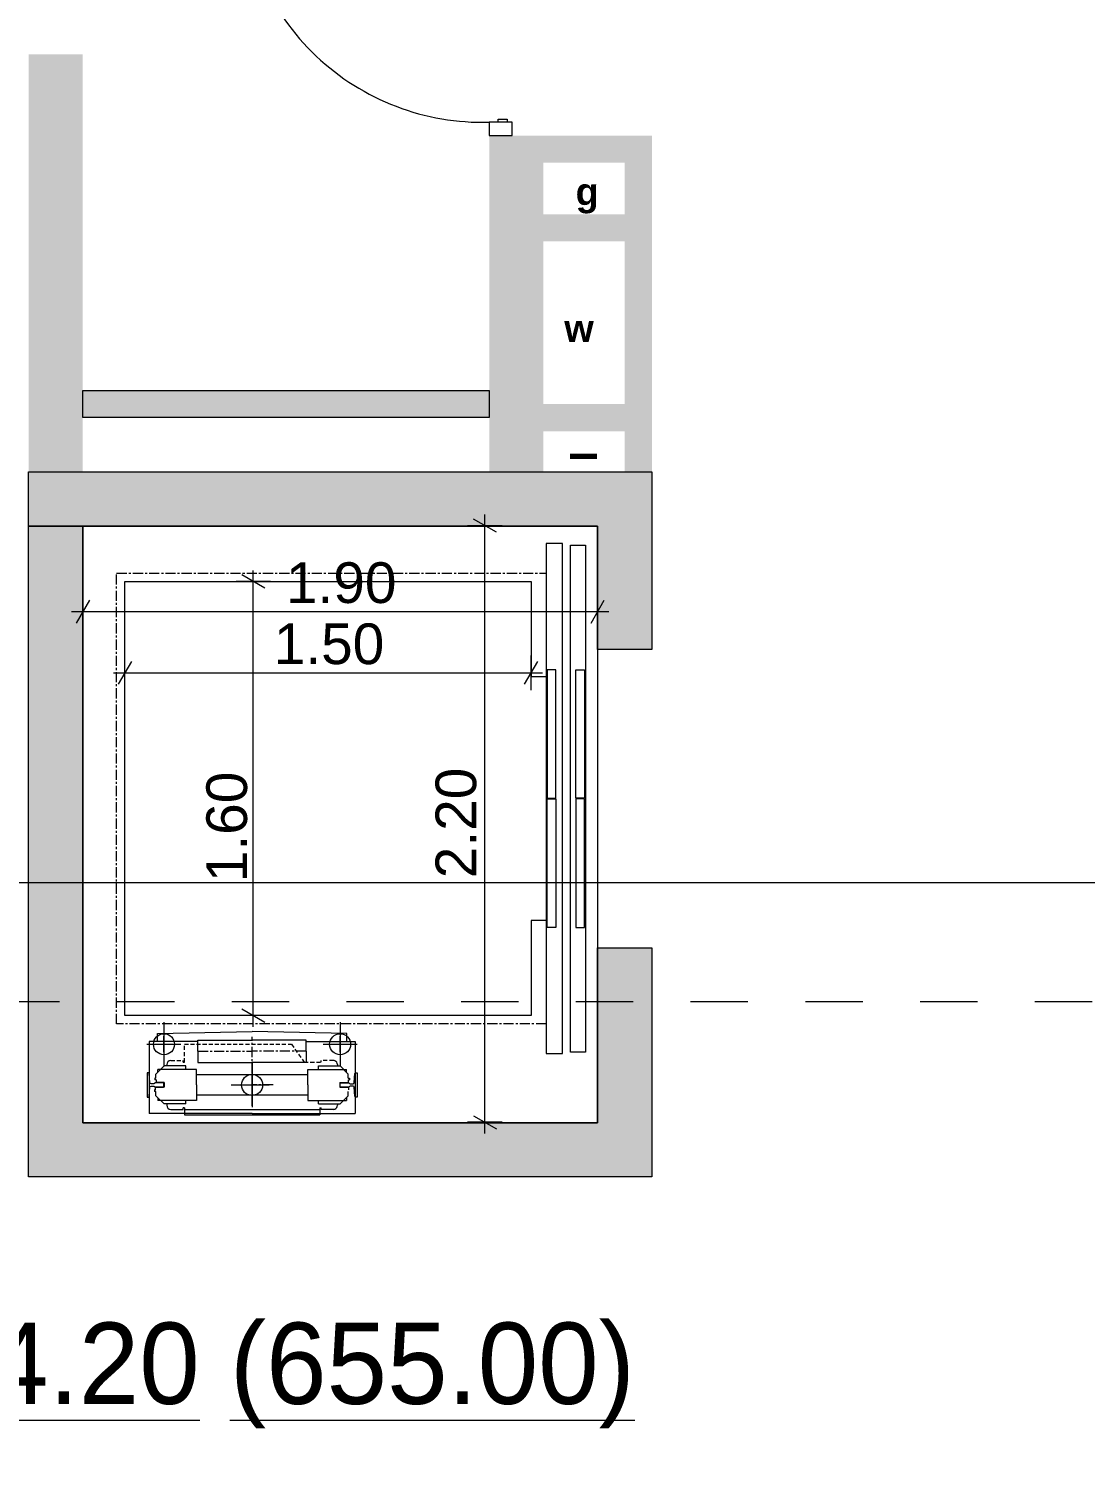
# Model space of a CAD drawing. Header units: millimetres. Extents: x 475159934 to 476245151, y 4620917055 to 4621447368.
# Drawn here: x 475264624 to 475268524, y 4621054556 to 4621059821 of the extents above; entities that cross this region are included whole.
import ezdxf

# ---------------------------------------------------------------- set-up
doc = ezdxf.new("R2010")
doc.units = ezdxf.units.MM
doc.header["$MEASUREMENT"] = 0
doc.set_wipeout_variables(frame=1)
for name, pattern in [('CENTER', [25400, 15875, -3175, 3175, -3175]), ('CENTERX2', [60, 37.5, -7.5, 7.5, -7.5]), ('Dashed', [423.333333, 211.666667, -211.666667]), ('DASHEDX2', [22.5, 15, -7.5]), ('PHANTOMX2', [75, 37.5, -7.5, 7.5, -7.5, 7.5, -7.5]), ('Wipeout_Contour', [1000, 0, -1000])]:
    doc.linetypes.add(name, pattern=pattern)
for name, color, linetype, lineweight in [('2D Drafting - General_Pen_No__1_Pen_No__7_Pen_No__7', 7, 'Continuous', 0), ('2D Drafting - General_Pen_No__250_Pen_No__7_Pen_No__7', 7, 'Continuous', 0), ('Doors_Pen_No__7_Pen_No__7_Pen_No__7', 7, 'Continuous', 0), ('New_._Pen_No__1', 1, 'Continuous', 0), ('New_0_Pen_No__250', 7, 'Continuous', 0), ('New_23-DOOR_Pen_No__250', 7, 'Continuous', 0), ('New_2D Drafting - General_Pen_No__250_Pen_No__7_Pen_No__154', 154, 'Continuous', 0), ('New_2D Drafting - General_Pen_No__250_Pen_No__7_Pen_No__250', 7, 'Continuous', 0), ('New_2D Drafting - General_Pen_No__250_Pen_No__7_Pen_No__7', 7, 'Continuous', 0), ('New_2D Drafting - General_Pen_No__30_Pen_No__9_Pen_No__9_Pen_No__4', 7, 'Continuous', 0), ('New_2D Drafting - General_Pen_No__30_Pen_No__9_Pen_No__9_Pen_No__7', 7, 'Continuous', 0), ('New_31-TM_Pen_No__250', 7, 'Continuous', 0), ('New_51-CENTER-LINE_Pen_No__250', 7, 'Continuous', 0), ('New_CAR RAIL_Pen_No__250', 7, 'Continuous', 0), ('New_shenobebi_Pen_No__1', 1, 'Continuous', 0), ('New_shenobebi_Pen_No__7', 7, 'Continuous', 0), ('zoma_Pen_No__142', 142, 'Continuous', 0), ('zoma_Pen_No__5_Pen_No__5', 5, 'Continuous', 0)]:
    doc.layers.add(name, color=color, linetype=linetype, lineweight=lineweight)
doc.layers.add('zoma', color=7, linetype='Continuous')
doc.styles.add('GENERATED_STYLE_3', font='arial.ttf')
doc.styles.add('GENERATED_STYLE_6', font='avaza.ttf')
doc.styles.add('GENERATED_STYLE_8', font='arialbd.ttf')
doc.dimstyles.new('GENERATED_STYLE__24', dxfattribs={"dimtxt": 150, "dimasz": 64.421331, "dimexe": 0.18, "dimexo": 3, "dimgap": 0, "dimtad": 1, "dimlfac": 0.001, "dimzin": 0, "dimdsep": 46, "dimtxsty": 'GENERATED_STYLE_3', "dimblk": 'ARROWHEAD_2', "dimblk1": 'ARROWHEAD_2', "dimblk2": 'ARROWHEAD_2', "dimcen": 0.09, "dimclrd": 142, "dimclre": 142, "dimclrt": 142, "dimadec": 0, "dimazin": 0, "dimtfac": 1, "dimtdec": 4, "dimtmove": 2, "dimatfit": 3, "dimfxl": 1, "dimtolj": 1, "dimtzin": 0, "dimarcsym": 0})
doc.dimstyles.new('GENERATED_STYLE__25', dxfattribs={"dimtxt": 150, "dimasz": 64.421331, "dimexe": 0.18, "dimexo": 3, "dimgap": 0, "dimtad": 1, "dimtih": 1, "dimtoh": 1, "dimlfac": 0.001, "dimzin": 0, "dimdsep": 46, "dimtxsty": 'GENERATED_STYLE_3', "dimblk": 'ARROWHEAD_2', "dimblk1": 'ARROWHEAD_2', "dimblk2": 'ARROWHEAD_2', "dimcen": 0.09, "dimclrd": 142, "dimclre": 142, "dimclrt": 142, "dimadec": 0, "dimazin": 0, "dimtfac": 1, "dimtdec": 4, "dimtmove": 0, "dimatfit": 3, "dimfxl": 1, "dimtolj": 1, "dimtzin": 0, "dimarcsym": 0})
doc.dimstyles.new('GENERATED_STYLE__3', dxfattribs={"dimtxt": 200, "dimasz": 64.421331, "dimexe": 0.18, "dimexo": 3, "dimgap": 0, "dimtad": 1, "dimtih": 1, "dimtoh": 1, "dimlfac": 0.001, "dimzin": 0, "dimdsep": 46, "dimtxsty": 'GENERATED_STYLE_3', "dimblk": 'ARROWHEAD_2', "dimblk1": 'ARROWHEAD_2', "dimblk2": 'ARROWHEAD_2', "dimcen": 0.09, "dimclrd": 142, "dimclre": 142, "dimclrt": 142, "dimadec": 0, "dimazin": 0, "dimtfac": 1, "dimtdec": 4, "dimtmove": 0, "dimatfit": 3, "dimfxl": 1, "dimtolj": 1, "dimtzin": 0, "dimarcsym": 0})
doc.dimstyles.new('GENERATED_STYLE__5', dxfattribs={"dimtxt": 150, "dimasz": 64.421331, "dimexe": 0.18, "dimexo": 3, "dimgap": 0, "dimtad": 1, "dimlfac": 0.001, "dimzin": 0, "dimdsep": 46, "dimtxsty": 'GENERATED_STYLE_3', "dimblk": 'ARROWHEAD_2', "dimblk1": 'ARROWHEAD_2', "dimblk2": 'ARROWHEAD_2', "dimcen": 0.09, "dimclrd": 142, "dimclre": 142, "dimclrt": 142, "dimadec": 0, "dimazin": 0, "dimtfac": 1, "dimtdec": 4, "dimtmove": 0, "dimatfit": 3, "dimfxl": 1, "dimtolj": 1, "dimtzin": 0, "dimarcsym": 0})
doc.dimstyles.new('GENERATED_STYLE__6', dxfattribs={"dimtxt": 200, "dimasz": 64.421331, "dimexe": 0.18, "dimexo": 3, "dimgap": 0, "dimtad": 1, "dimlfac": 0.001, "dimzin": 0, "dimdsep": 46, "dimtxsty": 'GENERATED_STYLE_3', "dimblk": 'ARROWHEAD_2', "dimblk1": 'ARROWHEAD_2', "dimblk2": 'ARROWHEAD_2', "dimcen": 0.09, "dimclrd": 142, "dimclre": 142, "dimclrt": 142, "dimadec": 0, "dimazin": 0, "dimtfac": 1, "dimtdec": 4, "dimtmove": 0, "dimatfit": 3, "dimfxl": 1, "dimtolj": 1, "dimtzin": 0, "dimarcsym": 0})

# ---------------------------------------------------------------- blocks, each defined once
blk = doc.blocks.new('*D715', base_point=(475826095.8, 4621095193.2))
at = {"layer": 'zoma_Pen_No__142', "color": 142, "linetype": 'Continuous', "lineweight": 0, "transparency": 16777216}
for p, q in [((475261948.8, 4621039807.2), (475261899.9, 4621039722.4)), ((475261924.3, 4621039701.2), (475261924.3, 4621039828.4)), ((475268448.8, 4621039807.2), (475268399.9, 4621039722.4)), ((475268424.3, 4621039701.2), (475268424.3, 4621039828.4)), ((475261924.3, 4621039764.8), (475268424.3, 4621039764.8))]:
    blk.add_line(p, q, dxfattribs=at)
at = {"layer": 'zoma_Pen_No__142', "color": 142, "lineweight": 0, "transparency": 16777216, "char_height": 200, "attachment_point": 7, "style": 'GENERATED_STYLE_3'}
for s, insert in [('\\A1;{\\pql;\\fArial|b0|i0|c204|p0;\\W1.000000;6.50}', (475264907.4, 4621039804.8)), ('\\A1;{\\pql;\\fArial|b0|i0|c204|p0;\\W1.000000;0.40}', (475267866, 4621039804.8))]:
    blk.add_mtext(s, dxfattribs=dict(at, insert=insert))
blk = doc.blocks.new('ARROWHEAD_2')
at = {"color": 0, "linetype": 'Continuous', "lineweight": 0}
for p, q in [((0, 0), (-1, 0)), ((-0.378, -0.655), (0.378, 0.655))]:
    blk.add_line(p, q, dxfattribs=at)
blk = doc.blocks.new('*D716', base_point=(475826095.8, 4621095193.2))
at = {"layer": 'zoma_Pen_No__142', "color": 142, "linetype": 'Continuous', "lineweight": 0, "transparency": 16777216}
for p, q in [((475268448.8, 4621039807.2), (475268399.9, 4621039722.4)), ((475268424.3, 4621039701.2), (475268424.3, 4621039828.4)), ((475268848.8, 4621039807.2), (475268799.9, 4621039722.4)), ((475268824.3, 4621039701.2), (475268824.3, 4621039828.4)), ((475268424.3, 4621039764.8), (475268824.3, 4621039764.8))]:
    blk.add_line(p, q, dxfattribs=at)
blk = doc.blocks.new('*D731', base_point=(475826095.8, 4621095193.2))
at = {"layer": 'zoma_Pen_No__142', "color": 142, "linetype": 'Continuous', "lineweight": 0, "transparency": 16777216}
for p, q in [((475300034.2, 4621061002.2), (475299949.4, 4621061051.2)), ((475299991.8, 4621061026.7), (475299991.8, 4621061068.1)), ((475300055.4, 4621061026.7), (475299928.2, 4621061026.7)), ((475299991.8, 4621041672.1), (475299991.8, 4621061026.7)), ((475299949.4, 4621041696.5), (475300034.2, 4621041647.6)), ((475300055.4, 4621041672.1), (475299928.2, 4621041672.1)), ((475299991.8, 4621041630.6), (475299991.8, 4621041672.1))]:
    blk.add_line(p, q, dxfattribs=at)
at = {"layer": 'zoma_Pen_No__142', "color": 142, "lineweight": 0, "transparency": 16777216, "insert": (475299951.8, 4621051006.2), "char_height": 200, "attachment_point": 7, "rotation": 90, "style": 'GENERATED_STYLE_3'}
blk.add_mtext('\\A1;{\\pql;\\fArial|b0|i0|c204|p0;\\W1.000000;19.35}', dxfattribs=at)
blk = doc.blocks.new('*D757', base_point=(475826095.8, 4621095193.2))
at = {"layer": 'zoma_Pen_No__142', "color": 142, "linetype": 'Continuous', "lineweight": 0, "transparency": 16777216}
for p, q in [((475261943.8, 4621063231.9), (475261894.9, 4621063147.1)), ((475261919.4, 4621063125.9), (475261919.4, 4621063253.1)), ((475268443.8, 4621063231.9), (475268394.9, 4621063147.1)), ((475268419.4, 4621063125.9), (475268419.4, 4621063253.1)), ((475261919.4, 4621063189.5), (475268419.4, 4621063189.5))]:
    blk.add_line(p, q, dxfattribs=at)
at = {"layer": 'zoma_Pen_No__142', "color": 142, "lineweight": 0, "transparency": 16777216, "char_height": 200, "attachment_point": 7, "style": 'GENERATED_STYLE_3'}
for s, insert in [('\\A1;{\\pql;\\fArial|b0|i0|c204|p0;\\W1.000000;6.50}', (475264902.4, 4621063229.5)), ('\\A1;{\\pql;\\fArial|b0|i0|c204|p0;\\W1.000000;0.40}', (475267861, 4621063229.5))]:
    blk.add_mtext(s, dxfattribs=dict(at, insert=insert))
blk = doc.blocks.new('*D758', base_point=(475826095.8, 4621095193.2))
at = {"layer": 'zoma_Pen_No__142', "color": 142, "linetype": 'Continuous', "lineweight": 0, "transparency": 16777216}
for p, q in [((475268443.8, 4621063231.9), (475268394.9, 4621063147.1)), ((475268419.4, 4621063125.9), (475268419.4, 4621063253.1)), ((475268843.8, 4621063231.9), (475268794.9, 4621063147.1)), ((475268819.4, 4621063125.9), (475268819.4, 4621063253.1)), ((475268419.4, 4621063189.5), (475268819.4, 4621063189.5))]:
    blk.add_line(p, q, dxfattribs=at)
blk = doc.blocks.new('*D2015', base_point=(475826095.8, 4621095193.2))
at = {"layer": 'zoma_Pen_No__142', "color": 142, "linetype": 'Continuous', "lineweight": 0, "transparency": 16777216}
for p, q in [((475265496, 4621057757.5), (475265411.2, 4621057806.4)), ((475265453.6, 4621057781.9), (475265453.6, 4621057823.4)), ((475265517.2, 4621057781.9), (475265390, 4621057781.9)), ((475265453.6, 4621056181.9), (475265453.6, 4621057781.9)), ((475265411.2, 4621056206.4), (475265496, 4621056157.5)), ((475265517.2, 4621056181.9), (475265390, 4621056181.9)), ((475265453.6, 4621056140.5), (475265453.6, 4621056181.9))]:
    blk.add_line(p, q, dxfattribs=at)
at = {"layer": 'zoma_Pen_No__142', "color": 142, "lineweight": 0, "transparency": 16777216, "insert": (475265432.6, 4621056673.3), "char_height": 150, "attachment_point": 7, "rotation": 90, "style": 'GENERATED_STYLE_3'}
blk.add_mtext('\\A1;{\\pql;\\fArial|b0|i0|c204|p0;\\W1.000000;1.60}', dxfattribs=at)
blk = doc.blocks.new('*D2016', base_point=(475826095.8, 4621095193.2))
at = {"layer": 'zoma_Pen_No__142', "color": 142, "linetype": 'Continuous', "lineweight": 0, "transparency": 16777216}
for p, q in [((475265003.8, 4621057487.9), (475264954.9, 4621057403.2)), ((475264979.4, 4621057382), (475264979.4, 4621057509.1)), ((475266454.9, 4621057403.2), (475266503.8, 4621057487.9)), ((475266479.4, 4621057382), (475266479.4, 4621057509.1)), ((475264937.9, 4621057445.5), (475264979.4, 4621057445.5)), ((475264979.4, 4621057445.5), (475266479.4, 4621057445.5)), ((475266479.4, 4621057445.5), (475266520.8, 4621057445.5))]:
    blk.add_line(p, q, dxfattribs=at)
at = {"layer": 'zoma_Pen_No__142', "color": 142, "lineweight": 0, "transparency": 16777216, "insert": (475265529.2, 4621057475.5), "char_height": 150, "attachment_point": 7, "style": 'GENERATED_STYLE_3'}
blk.add_mtext('\\A1;{\\pql;\\fArial|b0|i0|c204|p0;\\W1.000000;1.50}', dxfattribs=at)
blk = doc.blocks.new('*D2017', base_point=(475826095.8, 4621095193.2))
at = {"layer": 'zoma_Pen_No__142', "color": 142, "linetype": 'Continuous', "lineweight": 0, "transparency": 16777216}
for p, q in [((475266350.7, 4621057963.7), (475266265.9, 4621058012.7)), ((475266308.3, 4621057988.2), (475266308.3, 4621058029.6)), ((475266371.9, 4621057988.2), (475266244.7, 4621057988.2)), ((475266308.3, 4621055788.2), (475266308.3, 4621057988.2)), ((475266371.9, 4621055788.2), (475266244.7, 4621055788.2)), ((475266265.9, 4621055812.7), (475266350.7, 4621055763.7)), ((475266308.3, 4621055746.7), (475266308.3, 4621055788.2))]:
    blk.add_line(p, q, dxfattribs=at)
at = {"layer": 'zoma_Pen_No__142', "color": 142, "lineweight": 0, "transparency": 16777216, "insert": (475266278.3, 4621056688), "char_height": 150, "attachment_point": 7, "rotation": 90, "style": 'GENERATED_STYLE_3'}
blk.add_mtext('\\A1;{\\pql;\\fArial|b0|i0|c204|p0;\\W1.000000;2.20}', dxfattribs=at)
blk = doc.blocks.new('*D2022', base_point=(475826095.8, 4621095193.2))
at = {"layer": 'zoma_Pen_No__142', "color": 142, "linetype": 'Continuous', "lineweight": 0, "transparency": 16777216}
for p, q in [((475264824.4, 4621057734.6), (475264824.4, 4621057607.5)), ((475266724.4, 4621057734.6), (475266724.4, 4621057607.5)), ((475264848.8, 4621057713.4), (475264799.9, 4621057628.7)), ((475266699.9, 4621057628.7), (475266748.8, 4621057713.4)), ((475264824.4, 4621057671), (475264782.9, 4621057671)), ((475266724.4, 4621057671), (475264824.4, 4621057671)), ((475266765.8, 4621057671), (475266724.4, 4621057671))]:
    blk.add_line(p, q, dxfattribs=at)
at = {"layer": 'zoma_Pen_No__142', "color": 142, "lineweight": 0, "transparency": 16777216, "insert": (475265574.2, 4621057701), "char_height": 150, "attachment_point": 7, "style": 'GENERATED_STYLE_3'}
blk.add_mtext('\\A1;{\\pql;\\fArial|b0|i0|c204|p0;\\W1.000000;1.90}', dxfattribs=at)

msp = doc.modelspace()

# ---------------------------------------------------------------- hatches: boundary and pattern name
at = {"layer": '2D Drafting - General_Pen_No__250_Pen_No__7_Pen_No__7', "linetype": 'Continuous', "lineweight": 0}
for points in [[(475264824.343, 4621059726.653), (475264824.343, 4621058186.621), (475264624.343, 4621058186.621), (475264624.343, 4621059726.653)], [(475266324.349, 4621059426.653), (475266524.35, 4621059426.653), (475266524.35, 4621058186.621), (475266324.349, 4621058186.621)]]:
    msp.add_hatch(color=7, dxfattribs=at).paths.add_polyline_path(points)
at = {"layer": 'New_2D Drafting - General_Pen_No__250_Pen_No__7_Pen_No__154', "linetype": 'Continuous', "lineweight": 0}
for points in [[(475264624.364, 4621058186.613), (475264824.364, 4621058186.613), (475266924.364, 4621058186.613), (475266924.364, 4621057531.923), (475266724.364, 4621057531.923), (475266724.364, 4621057986.613), (475264824.364, 4621057986.613), (475264624.364, 4621057986.613)], [(475264624.364, 4621057986.613), (475264824.364, 4621057986.613), (475264824.364, 4621055786.613), (475266724.364, 4621055786.613), (475266724.364, 4621056431.923), (475266924.364, 4621056431.923), (475266924.364, 4621055586.613), (475264624.364, 4621055586.613), (475264624.364, 4621055786.613)]]:
    msp.add_hatch(color=154, dxfattribs=at).paths.add_polyline_path(points)
at = {"layer": 'New_2D Drafting - General_Pen_No__250_Pen_No__7_Pen_No__7', "linetype": 'Continuous', "lineweight": 0}
msp.add_hatch(color=7, dxfattribs=at).paths.add_polyline_path([(475264824.35, 4621058387.165), (475264824.35, 4621058487.165), (475266324.35, 4621058487.165), (475266324.35, 4621058387.165)])
at = {"layer": 'New_2D Drafting - General_Pen_No__30_Pen_No__9_Pen_No__9_Pen_No__4', "linetype": 'Continuous', "lineweight": 0}
msp.add_hatch(color=7, dxfattribs=at).paths.add_polyline_path([(475266824.35, 4621059426.653), (475266824.35, 4621059326.621), (475266524.35, 4621059326.621), (475266524.35, 4621059426.653)])
at = {"layer": 'New_2D Drafting - General_Pen_No__30_Pen_No__9_Pen_No__9_Pen_No__7', "linetype": 'Continuous', "lineweight": 0}
for points in [[(475266924.35, 4621059426.653), (475266924.35, 4621058186.621), (475266824.35, 4621058186.621), (475266824.35, 4621059426.653)], [(475266524.35, 4621059036.621), (475266524.35, 4621059136.621), (475266824.35, 4621059136.621), (475266824.35, 4621059036.621)], [(475266524.35, 4621058336.623), (475266524.35, 4621058436.623), (475266824.35, 4621058436.623), (475266824.35, 4621058336.623)]]:
    msp.add_hatch(color=7, dxfattribs=at).paths.add_polyline_path(points)

# ---------------------------------------------------------------- linework, layer by layer
at = {"layer": '2D Drafting - General_Pen_No__1_Pen_No__7_Pen_No__7', "color": 7, "linetype": 'Continuous', "lineweight": 0}
msp.add_arc((475266299.349, 4621060368.931), 893.239, 181.603806, 271.603806, dxfattribs=at)
at = {"layer": 'Doors_Pen_No__7_Pen_No__7_Pen_No__7', "color": 7, "linetype": 'Continuous', "lineweight": 0, "flags": 128}
for points in [[(475266409.016, 4621059426.653), (475266409.016, 4621059476.042), (475266324.349, 4621059476.042), (475266324.349, 4621059426.653)], [(475266391.016, 4621059487.153), (475266391.016, 4621059476.042), (475266357.682, 4621059476.042), (475266357.682, 4621059487.153)]]:
    msp.add_lwpolyline(points, close=True, dxfattribs=at)
at = {"layer": 'New_0_Pen_No__250', "color": 7, "linetype": 'Continuous', "lineweight": 0}
for p, q in [((475266534.364, 4621056531.923), (475266479.364, 4621056531.923)), ((475266479.364, 4621056531.923), (475266479.364, 4621056181.923)), ((475265094.364, 4621055965.923), (475265124.364, 4621055995.923)), ((475265204.364, 4621055995.923), (475265124.364, 4621055995.923)), ((475265134.364, 4621056000.923), (475265134.364, 4621055995.923)), ((475265204.364, 4621055983.423), (475265204.364, 4621055995.923)), ((475265694.364, 4621055983.423), (475265694.364, 4621055995.923)), ((475265694.364, 4621055995.923), (475265774.364, 4621055995.923)), ((475265764.364, 4621056000.923), (475265764.364, 4621055995.923)), ((475265804.364, 4621055965.923), (475265774.364, 4621055995.923)), ((475265094.364, 4621055950.423), (475265090.364, 4621055950.423)), ((475265090.364, 4621055950.423), (475265090.364, 4621055944.423)), ((475265095.364, 4621055944.423), (475265090.364, 4621055944.423)), ((475265094.364, 4621055950.423), (475265094.364, 4621055965.923)), ((475265095.364, 4621055944.423), (475265095.364, 4621055940.863)), ((475265244.364, 4621055983.423), (475265101.364, 4621055983.423)), ((475265101.364, 4621055972.923), (475265101.364, 4621055983.423)), ((475265244.364, 4621055925.923), (475265244.364, 4621055983.423)), ((475265654.364, 4621055963.423), (475265244.364, 4621055963.423)), ((475265654.364, 4621055925.923), (475265654.364, 4621055983.423)), ((475265654.364, 4621055983.423), (475265797.364, 4621055983.423)), ((475265797.364, 4621055972.923), (475265797.364, 4621055983.423)), ((475265803.364, 4621055944.423), (475265803.364, 4621055940.863)), ((475265803.364, 4621055944.423), (475265808.364, 4621055944.423)), ((475265804.364, 4621055950.423), (475265804.364, 4621055965.923)), ((475265804.364, 4621055950.423), (475265808.364, 4621055950.423)), ((475265808.364, 4621055950.423), (475265808.364, 4621055944.423)), ((475265092.364, 4621055907.423), (475265089.364, 4621055907.423)), ((475265089.364, 4621055907.423), (475265089.364, 4621055901.423)), ((475265094.364, 4621055901.423), (475265089.364, 4621055901.423)), ((475265092.364, 4621055907.423), (475265092.364, 4621055917.423)), ((475265125.364, 4621055917.423), (475265092.364, 4621055917.423)), ((475265094.364, 4621055885.923), (475265094.364, 4621055901.423)), ((475265095.364, 4621055940.863), (475265095.364, 4621055934.423)), ((475265125.364, 4621055934.423), (475265095.364, 4621055934.423)), ((475265125.364, 4621055934.423), (475265125.364, 4621055917.423)), ((475265244.364, 4621055925.923), (475265244.364, 4621055868.423)), ((475265654.364, 4621055925.923), (475265654.364, 4621055868.423)), ((475265773.364, 4621055934.423), (475265803.364, 4621055934.423)), ((475265773.364, 4621055934.423), (475265773.364, 4621055917.423)), ((475265773.364, 4621055917.423), (475265806.364, 4621055917.423)), ((475265803.364, 4621055940.863), (475265803.364, 4621055934.423)), ((475265804.364, 4621055885.923), (475265804.364, 4621055901.423)), ((475265806.364, 4621055907.423), (475265806.364, 4621055917.423)), ((475265094.364, 4621055885.923), (475265124.364, 4621055855.923)), ((475265101.364, 4621055878.923), (475265101.364, 4621055868.423)), ((475265244.364, 4621055868.423), (475265101.364, 4621055868.423)), ((475265204.364, 4621055855.923), (475265124.364, 4621055855.923)), ((475265134.364, 4621055855.923), (475265134.364, 4621055850.923)), ((475265194.364, 4621055835.923), (475265194.364, 4621055841.923)), ((475265199.364, 4621055841.923), (475265194.364, 4621055841.923)), ((475265199.364, 4621055841.923), (475265199.364, 4621055835.923)), ((475265204.364, 4621055855.923), (475265204.364, 4621055868.423)), ((475265654.364, 4621055888.423), (475265244.364, 4621055888.423)), ((475265654.364, 4621055868.423), (475265797.364, 4621055868.423)), ((475265694.364, 4621055855.923), (475265694.364, 4621055868.423)), ((475265694.364, 4621055855.923), (475265774.364, 4621055855.923)), ((475265699.364, 4621055841.923), (475265704.364, 4621055841.923)), ((475265699.364, 4621055841.923), (475265699.364, 4621055835.923)), ((475265704.364, 4621055835.923), (475265704.364, 4621055841.923)), ((475265764.364, 4621055855.923), (475265764.364, 4621055850.923)), ((475265804.364, 4621055885.923), (475265774.364, 4621055855.923)), ((475265797.364, 4621055878.923), (475265797.364, 4621055868.423)), ((475265149.364, 4621055835.923), (475265194.364, 4621055835.923)), ((475265199.364, 4621055835.923), (475265699.364, 4621055835.923)), ((475265199.364, 4621055815.923), (475265699.364, 4621055815.923)), ((475265749.364, 4621055835.923), (475265704.364, 4621055835.923))]:
    msp.add_line(p, q, dxfattribs=at)
at = {"layer": 'New_0_Pen_No__250', "color": 7, "linetype": 'CENTER', "lineweight": 0}
for p, q in [((475265124.127, 4621056157.858), (475265124.127, 4621055993.987)), ((475265774.127, 4621056157.858), (475265774.127, 4621055993.987)), ((475265061.377, 4621056075.923), (475265186.877, 4621056075.923)), ((475265711.377, 4621056075.923), (475265836.877, 4621056075.923)), ((475265449.127, 4621056007.858), (475265449.127, 4621055843.987)), ((475265386.377, 4621055925.923), (475265511.877, 4621055925.923))]:
    msp.add_line(p, q, dxfattribs=at)
at = {"layer": 'New_0_Pen_No__250', "color": 7, "linetype": 'DASHEDX2', "lineweight": 0}
for p, q in [((475265199.364, 4621056075.923), (475265594.364, 4621056075.923)), ((475265199.364, 4621056009.923), (475265199.364, 4621056075.923)), ((475265594.364, 4621056075.923), (475265641.507, 4621056009.923)), ((475265149.364, 4621056015.923), (475265194.364, 4621056015.923)), ((475265194.364, 4621056009.923), (475265194.364, 4621056015.923)), ((475265194.364, 4621056009.923), (475265199.364, 4621056009.923)), ((475265641.507, 4621056009.923), (475265704.364, 4621056009.923)), ((475265749.364, 4621056015.923), (475265704.364, 4621056015.923)), ((475265704.364, 4621056009.923), (475265704.364, 4621056015.923))]:
    msp.add_line(p, q, dxfattribs=at)
at = {"layer": 'New_0_Pen_No__250', "color": 7, "linetype": 'PHANTOMX2', "lineweight": 0}
for p, q in [((475265199.364, 4621055841.923), (475265199.364, 4621055815.923)), ((475265699.364, 4621055841.923), (475265699.364, 4621055815.923))]:
    msp.add_line(p, q, dxfattribs=at)
at = {"layer": 'New_0_Pen_No__250', "color": 7, "linetype": 'Continuous', "lineweight": 0}
for points in [[(475266479.364, 4621056181.923), (475264979.364, 4621056181.923), (475264979.364, 4621057781.923), (475266479.364, 4621057781.923), (475266479.364, 4621057431.923), (475266534.364, 4621057431.923)], [(475265124.127, 4621056046.384), (475265124.127, 4621056105.462)], [(475265774.127, 4621056046.384), (475265774.127, 4621056105.462)], [(475265093.873, 4621056075.923), (475265154.381, 4621056075.923)], [(475265743.873, 4621056075.923), (475265804.381, 4621056075.923)], [(475265449.127, 4621055896.384), (475265449.127, 4621055955.462)], [(475265418.873, 4621055925.923), (475265479.381, 4621055925.923)]]:
    msp.add_lwpolyline(points, dxfattribs=at)
for points in [[(475265085.377, 4621056075.923, -1), (475265162.877, 4621056075.923, -1)], [(475265735.377, 4621056075.923, -1), (475265812.877, 4621056075.923, -1)], [(475265410.377, 4621055925.923, -1), (475265487.877, 4621055925.923, -1)]]:
    msp.add_lwpolyline(points, format="xyb", close=True, dxfattribs=at)
for centre, start, end in [((475265149.364, 4621056000.923), 90, 180), ((475265749.364, 4621056000.923), 70.528779, 90), ((475265749.364, 4621056000.923), 0, 70.528781), ((475265149.364, 4621055850.923), 180, 270), ((475265749.364, 4621055850.923), 289.471219, 0), ((475265749.364, 4621055850.923), 270, 289.471221)]:
    msp.add_arc(centre, 15, start, end, dxfattribs=at)
at = {"layer": 'New_23-DOOR_Pen_No__250', "color": 7, "linetype": 'Continuous', "lineweight": 0}
for points in [[(475266534.364, 4621057921.923), (475266534.364, 4621056041.923), (475266594.364, 4621056041.923), (475266594.364, 4621057921.923)], [(475266624.364, 4621056046.923), (475266624.364, 4621057916.923), (475266679.364, 4621057916.923), (475266679.364, 4621056046.923)], [(475266538.364, 4621057456.923), (475266538.364, 4621056982.923), (475266570.364, 4621056982.923), (475266570.364, 4621057456.923)], [(475266643.364, 4621056982.923), (475266643.364, 4621057456.923), (475266675.364, 4621057456.923), (475266675.364, 4621056982.923)], [(475266538.364, 4621056506.923), (475266538.364, 4621056980.923), (475266570.364, 4621056980.923), (475266570.364, 4621056506.923)], [(475266675.364, 4621056980.923), (475266643.364, 4621056980.923), (475266643.364, 4621056506.923), (475266675.364, 4621056506.923)]]:
    msp.add_lwpolyline(points, close=True, dxfattribs=at)
at = {"layer": 'New_2D Drafting - General_Pen_No__250_Pen_No__7_Pen_No__154', "color": 154, "linetype": 'Continuous', "lineweight": 0, "flags": 128}
for points in [[(475264624.364, 4621058186.613), (475264824.364, 4621058186.613), (475266924.364, 4621058186.613), (475266924.364, 4621057531.923), (475266724.364, 4621057531.923), (475266724.364, 4621057986.613), (475264824.364, 4621057986.613), (475264624.364, 4621057986.613)], [(475264624.364, 4621057986.613), (475264824.364, 4621057986.613), (475264824.364, 4621055786.613), (475266724.364, 4621055786.613), (475266724.364, 4621056431.923), (475266924.364, 4621056431.923), (475266924.364, 4621055586.613), (475264624.364, 4621055586.613), (475264624.364, 4621055786.613)]]:
    msp.add_lwpolyline(points, close=True, dxfattribs=at)
at = {"layer": 'New_2D Drafting - General_Pen_No__250_Pen_No__7_Pen_No__250', "color": 7, "linetype": 'Continuous', "lineweight": 0, "flags": 128}
msp.add_lwpolyline([(475264824.35, 4621058387.165), (475264824.35, 4621058487.165), (475266324.35, 4621058487.165), (475266324.35, 4621058387.165)], close=True, dxfattribs=at)
at = {"layer": 'New_31-TM_Pen_No__250', "color": 7, "linetype": 'Continuous', "lineweight": 0}
for p, q in [((475265099.627, 4621056115.923), (475265449.127, 4621056123.523)), ((475265099.627, 4621056086.423), (475265099.627, 4621056115.923)), ((475265798.627, 4621056115.923), (475265449.127, 4621056123.523)), ((475265798.627, 4621056086.423), (475265798.627, 4621056115.923)), ((475265069.127, 4621056086.423), (475265069.127, 4621055820.923)), ((475265249.127, 4621056086.423), (475265069.127, 4621056086.423)), ((475265249.127, 4621056049.923), (475265249.127, 4621056090.923)), ((475265249.127, 4621056090.923), (475265449.127, 4621056090.923)), ((475265249.127, 4621056049.923), (475265249.127, 4621056049.973)), ((475265249.127, 4621056049.923), (475265249.127, 4621056008.923)), ((475265649.127, 4621056090.923), (475265449.127, 4621056090.923)), ((475265649.127, 4621056049.923), (475265649.127, 4621056090.923)), ((475265649.127, 4621056086.423), (475265829.127, 4621056086.423)), ((475265649.127, 4621056049.923), (475265649.127, 4621056049.973)), ((475265649.127, 4621056049.923), (475265649.127, 4621056008.923)), ((475265829.127, 4621056086.423), (475265829.127, 4621055820.923)), ((475265249.127, 4621056008.923), (475265449.127, 4621056008.923)), ((475265649.127, 4621056008.923), (475265449.127, 4621056008.923)), ((475265449.127, 4621055820.923), (475265069.127, 4621055820.923)), ((475265449.127, 4621055820.923), (475265829.127, 4621055820.923))]:
    msp.add_line(p, q, dxfattribs=at)
at = {"layer": 'New_31-TM_Pen_No__250', "color": 7, "linetype": 'CENTERX2', "lineweight": 0}
for p, q in [((475265449.127, 4621055848.485), (475265449.127, 4621056102.838)), ((475265249.127, 4621056049.923), (475265449.127, 4621056049.923)), ((475265649.127, 4621056049.923), (475265449.127, 4621056049.923)), ((475265371.689, 4621055925.923), (475265449.127, 4621055925.923)), ((475265526.565, 4621055925.923), (475265449.127, 4621055925.923))]:
    msp.add_line(p, q, dxfattribs=at)
at = {"layer": 'New_51-CENTER-LINE_Pen_No__250', "color": 7, "linetype": 'CENTERX2', "lineweight": 0}
msp.add_lwpolyline([(475266534.364, 4621056150.923), (475264949.364, 4621056150.923), (475264949.364, 4621057812.923), (475266534.364, 4621057812.923)], dxfattribs=at)
at = {"layer": 'New_CAR RAIL_Pen_No__250', "color": 7, "linetype": 'Continuous', "lineweight": 0}
for points in [[(475265123.89, 4621055932.863), (475265122.89, 4621055933.863), (475265090.49, 4621055933.863, -0.35567502), (475265086.573, 4621055930.673), (475265076.371, 4621055930.673, -0.39334069), (475265072.382, 4621055934.386), (475265069.991, 4621055967.638, 0.39334069), (475265066.998, 4621055970.423), (475265061.89, 4621055970.423), (475265061.89, 4621055881.423), (475265066.998, 4621055881.423, 0.39334069), (475265069.991, 4621055884.208), (475265072.382, 4621055917.46, -0.39334069), (475265076.371, 4621055921.173), (475265086.573, 4621055921.173, -0.35567502), (475265090.49, 4621055917.983), (475265122.89, 4621055917.983), (475265123.89, 4621055918.983)], [(475265774.364, 4621055932.863), (475265775.364, 4621055933.863), (475265807.764, 4621055933.863, 0.35567502), (475265811.681, 4621055930.673), (475265821.883, 4621055930.673, 0.39334069), (475265825.873, 4621055934.386), (475265828.264, 4621055967.638, -0.39334069), (475265831.256, 4621055970.423), (475265836.364, 4621055970.423), (475265836.364, 4621055881.423), (475265831.256, 4621055881.423, -0.39334069), (475265828.264, 4621055884.208), (475265825.873, 4621055917.46, 0.39334069), (475265821.883, 4621055921.173), (475265811.681, 4621055921.173, 0.35567502), (475265807.764, 4621055917.983), (475265775.364, 4621055917.983), (475265774.364, 4621055918.983)]]:
    msp.add_lwpolyline(points, format="xyb", close=True, dxfattribs=at)
at = {"layer": 'New_shenobebi_Pen_No__7', "color": 7, "linetype": 'Continuous', "lineweight": 0}
msp.add_lwpolyline([(475264824.364, 4621055786.613), (475264824.364, 4621057986.613), (475266724.364, 4621057986.613), (475266724.364, 4621055786.613)], close=True, dxfattribs=at)
at = {"layer": 'zoma_Pen_No__5_Pen_No__5', "color": 5, "linetype": 'Continuous', "lineweight": 0}
msp.add_line((475229343.792, 4621056672.054), (475300771.399, 4621056672.054), dxfattribs=at)

# ---------------------------------------------------------------- texts
at = {"layer": 'New_._Pen_No__1', "color": 1, "linetype": 'Continuous', "lineweight": 0, "char_height": 100, "attachment_point": 2, "style": 'GENERATED_STYLE_8'}
for s, insert in [('\\A1;{\\pqc;\\fArial|b1|i0|c204|p0;\\W1.000000;g}', (475266685.634, 4621059269.775)), ('\\A1;{\\pqc;\\fArial|b1|i0|c204|p0;\\W1.000000;w}', (475266655.571, 4621058765.561))]:
    msp.add_mtext(s, dxfattribs=dict(at, insert=insert))
at = {"layer": 'New_._Pen_No__1', "color": 1, "linetype": 'Continuous', "lineweight": 0, "insert": (475266622.332, 4621058244.034), "char_height": 100, "attachment_point": 2, "rotation": 90, "style": 'GENERATED_STYLE_8'}
msp.add_mtext('\\A1;{\\pqc;\\fArial|b1|i0|c204|p0;\\W1.000000;I}', dxfattribs=at)

# ---------------------------------------------------------------- dimensions: what is measured, and where the dimension line sits
at = {"layer": 'zoma', "color": 142, "linetype": 'Continuous', "lineweight": 0}
for base, p1, p2, dimstyle, picture, middle in [((475268419.368, 4621063189.494), (475261919.368, 4621058504.999), (475268419.368, 4621058504.999), 'GENERATED_STYLE__3', '*D757', (475265161.364, 4621063329.494)), ((475268819.368, 4621063189.494), (475268419.368, 4621058504.999), (475268819.368, 4621058504.999), 'GENERATED_STYLE__3', '*D758', (475268119.947, 4621063329.494)), ((475266479.364, 4621057445.548), (475264979.364, 4621057781.923), (475266479.364, 4621057459.067), 'GENERATED_STYLE__25', '*D2016', (475265723.361, 4621057550.548)), ((475268424.342, 4621039764.813), (475261924.342, 4621057015.179), (475268424.342, 4621057015.179), 'GENERATED_STYLE__3', '*D715', (475265166.338, 4621039904.813)), ((475268824.342, 4621039764.813), (475268424.342, 4621057015.179), (475268824.342, 4621057015.179), 'GENERATED_STYLE__3', '*D716', (475268124.921, 4621039904.813))]:
    dim = msp.add_linear_dim(base=base, p1=p1, p2=p2, dimstyle=dimstyle, dxfattribs=at)
    dim.commit()
    dim.dimension.update_dxf_attribs({"geometry": picture, "text_midpoint": middle, "dimtype": 160})
for base, p1, p2, dimstyle, picture, middle in [((475299991.81, 4621061026.688), (475233700.384, 4621041672.053), (475255415.89, 4621061026.688), 'GENERATED_STYLE__6', '*D731', (475299851.81, 4621051341.197)), ((475266308.283, 4621057988.182), (475266333.313, 4621055788.182), (475266450.121, 4621057988.182), 'GENERATED_STYLE__5', '*D2017', (475266203.283, 4621056882.179)), ((475265453.623, 4621057781.923), (475265453.623, 4621056181.923), (475265453.623, 4621057781.923), 'GENERATED_STYLE__24', '*D2015', (475265357.623, 4621056867.472))]:
    dim = msp.add_linear_dim(base=base, p1=p1, p2=p2, angle=90, dimstyle=dimstyle, dxfattribs=at)
    dim.commit()
    dim.dimension.update_dxf_attribs({"geometry": picture, "text_midpoint": middle, "dimtype": 160, "text_rotation": 90})
dim = msp.add_linear_dim(base=(475264824.364, 4621057671.035), p1=(475266724.364, 4621057571.05), p2=(475264824.364, 4621057571.05), angle=180, dimstyle='GENERATED_STYLE__25', dxfattribs=at)
dim.commit()
dim.dimension.update_dxf_attribs({"geometry": '*D2022', "text_midpoint": (475265768.361, 4621057776.035), "dimtype": 160})

# ---------------------------------------------------------------- next in the draw order: wipeouts: each hides what was drawn before it
at = {"color": 1, "linetype": 'Wipeout_Contour', "lineweight": 0, "ltscale": 23227152464.33377}
msp.add_wipeout([(475263957.704, 4621054595.444), (475266798.703, 4621054595.444), (475266798.703, 4621055131.344), (475263957.704, 4621055131.344)], dxfattribs=at).dxf.layer = 'New_._Pen_No__1'

# ---------------------------------------------------------------- next in the draw order: linework, layer by layer
at = {"layer": 'New_shenobebi_Pen_No__1', "color": 1, "linetype": 'Dashed', "lineweight": 0}
msp.add_lwpolyline([(475301569.026, 4621056232.018), (475255555.776, 4621056232.018), (475255555.776, 4621052077.383), (475228397.958, 4621052077.383)], dxfattribs=at)

# ---------------------------------------------------------------- next in the draw order: texts
at = {"layer": 'New_._Pen_No__1', "color": 1, "linetype": 'Continuous', "lineweight": 0, "insert": (475265378.204, 4621055058.679), "char_height": 308.823529, "attachment_point": 2, "style": 'GENERATED_STYLE_6'}
msp.add_mtext('\\A1;{\\pqc;\\fAvaza|b0|i0|c0|p0;\\W1.000000;O\\fArial|b0|i0|c204|p0;\\H1.029412x;\\W1.000000;+\\fAvaza|b0|i0|c0|p0;\\L\\H0.943673x;\\W1.000000;\\L4\\fAvaza|b0|i0|c0|p0;\\W1.000000;.\\fAvaza|b0|i0|c0|p0;\\W1.000000;2\\fAvaza|b0|i0|c0|p0;\\W1.000000;0 (655.00) }', dxfattribs=at)

doc.saveas('drawing.dxf')
